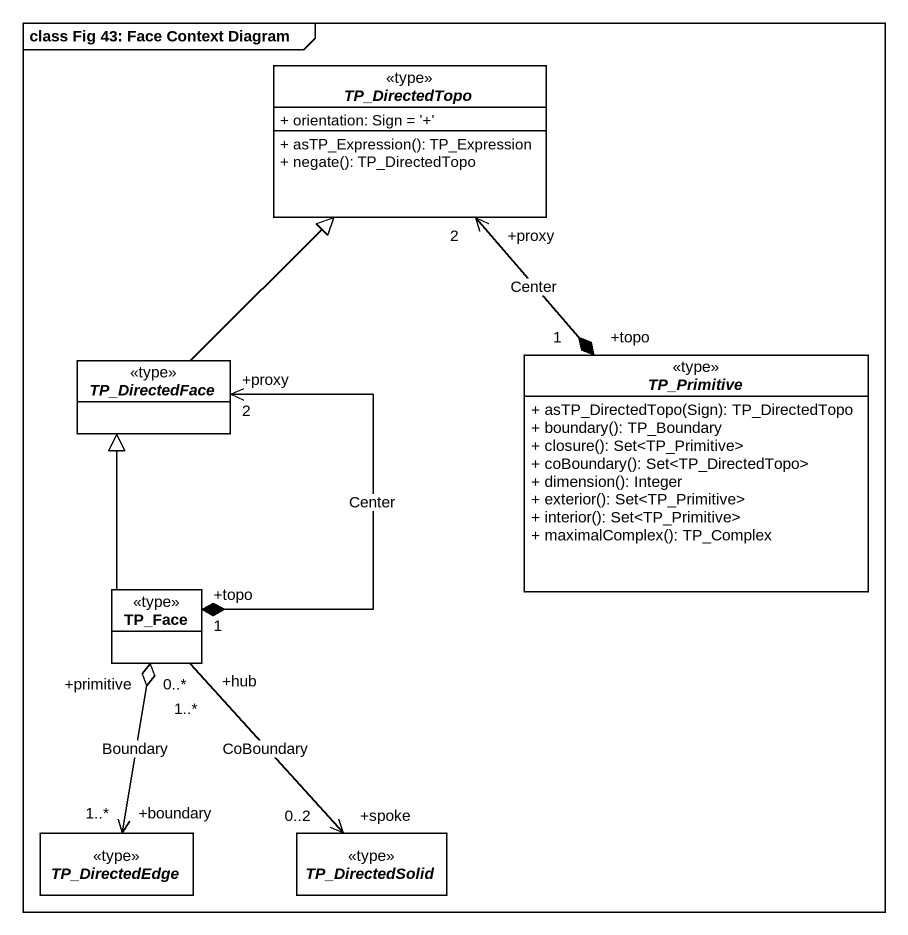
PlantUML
@startuml
mainframe class Fig 43: Face Context Diagram
hide circle
hide empty members
skinparam classAttributeIconSize 0
abstract class TP_DirectedTopo <<type>> {
  + orientation: Sign = '+'
  + asTP_Expression(): TP_Expression
  + negate(): TP_DirectedTopo
}
abstract class TP_DirectedFace <<type>>
abstract class TP_Primitive <<type>> {
  + asTP_DirectedTopo(Sign): TP_DirectedTopo
  + boundary(): TP_Boundary
  + closure(): Set<TP_Primitive>
  + coBoundary(): Set<TP_DirectedTopo>
  + dimension(): Integer
  + exterior(): Set<TP_Primitive>
  + interior(): Set<TP_Primitive>
  + maximalComplex(): TP_Complex
}
class TP_Face <<type>>
abstract class TP_DirectedEdge <<type>>
abstract class TP_DirectedSolid <<type>>
TP_DirectedFace -up-|> TP_DirectedTopo
TP_DirectedFace "+proxy\n2" <--* "+topo\n1" TP_Face : Center
TP_Primitive "+topo\n1" *-up-> "+proxy\n2" TP_DirectedTopo : Center
TP_Face -up-|> TP_DirectedFace
TP_Face "+hub\n1..*" --> "+spoke\n0..2" TP_DirectedSolid : CoBoundary
TP_DirectedEdge "+boundary\n1..*" <-up-o "+primitive\n0..*" TP_Face : Boundary
@enduml
